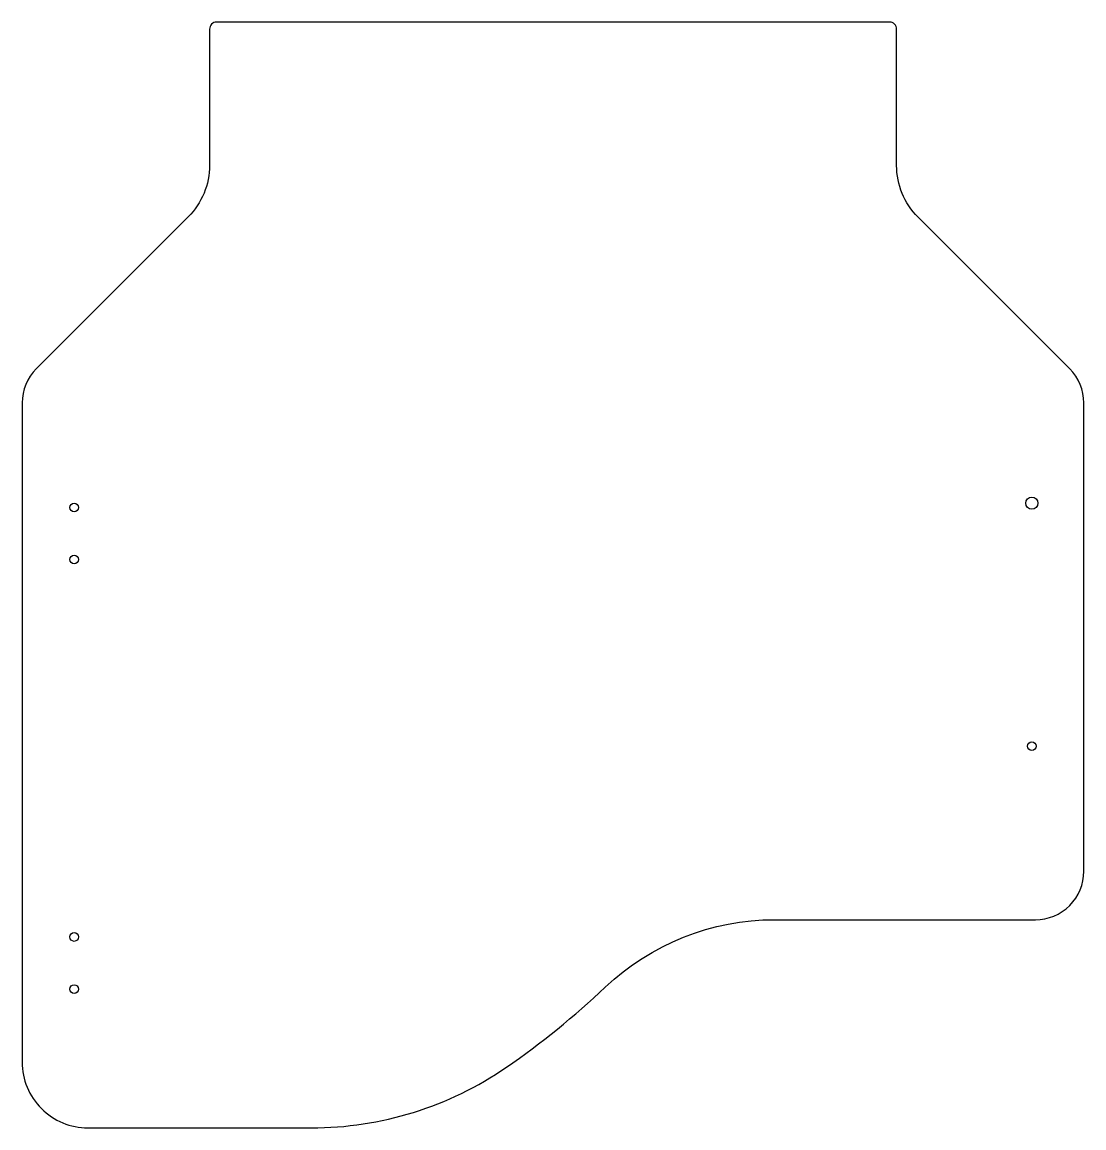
# Model space of a CAD drawing. Header units: millimetres. Extents: x -140 to 166, y -148 to 171.
import ezdxf

# ---------------------------------------------------------------- set-up
doc = ezdxf.new("R2010")
doc.units = ezdxf.units.MM

msp = doc.modelspace()

# ---------------------------------------------------------------- linework, layer by layer
msp.add_lwpolyline([(112.26, 168.65, 0.414214), (110.26, 170.65), (-83.63, 170.65, 0.414214), (-85.63, 168.65), (-85.63, 129.42, -0.198912), (-91.79, 114.53), (-135.54, 70.78, 0.198912), (-139.63, 60.92), (-139.63, -129.03, 0.414214), (-120.68, -147.97), (-56.31, -147.97, 0.152033), (-0.15, -130.5, 0.038574), (28.34, -107.43, -0.191731), (77.17, -87.99), (152.26, -87.99, 0.414214), (166.2, -74.04), (166.2, 60.92, 0.198912), (162.12, 70.78), (118.43, 114.48, -0.198912), (112.26, 129.36)], format="xyb", close=True)
for centre, radius in [((-124.63, 30.78), 1.25), ((151.2, 32.01), 1.75), ((-124.63, 15.78), 1.25), ((151.2, -37.99), 1.25), ((-124.63, -92.97), 1.25), ((-124.63, -107.97), 1.25)]:
    msp.add_circle(centre, radius)

doc.saveas('drawing.dxf')
